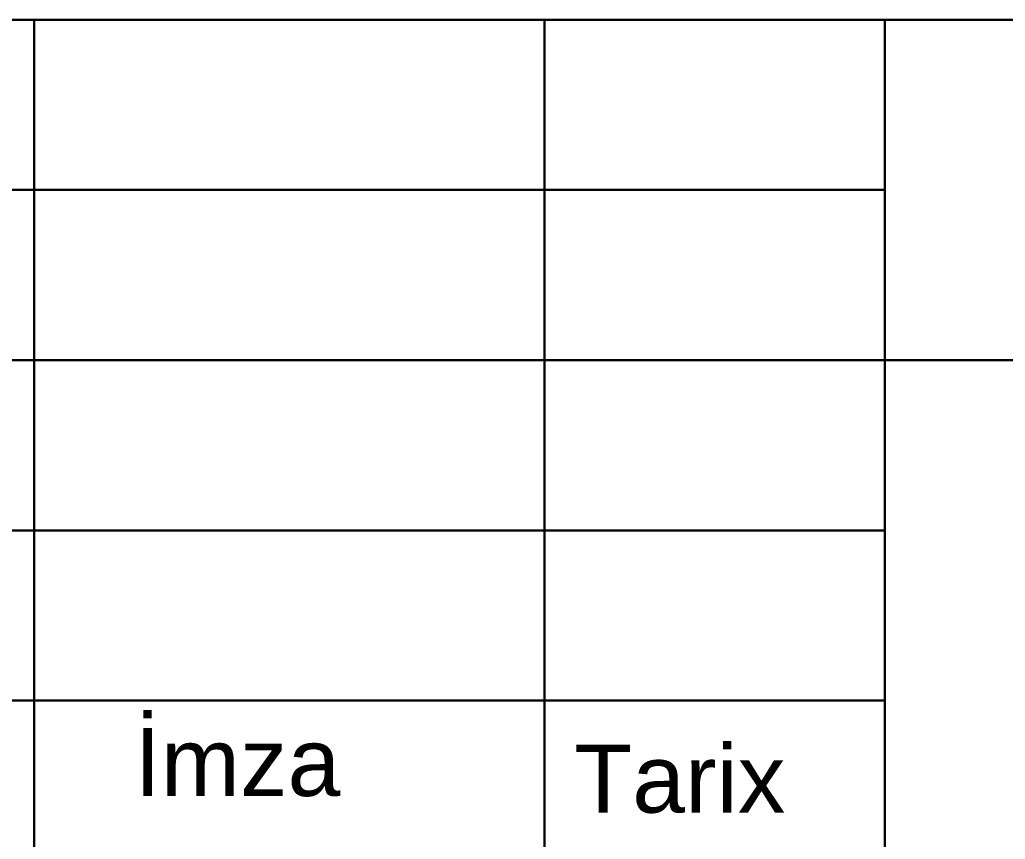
# Model space of a CAD drawing. Header units: millimetres. Extents: x 120281 to 1416367021, y -641565767 to 918373.
# Drawn here: x 750607 to 753506, y 865669 to 868078 of the extents above; entities that cross this region are included whole.
import ezdxf

# ---------------------------------------------------------------- set-up
doc = ezdxf.new("R2010")
doc.units = ezdxf.units.MM
doc.layers.add('перегородка', color=130, linetype='Continuous', lineweight=20)
doc.layers.add('размер', color=90, linetype='Continuous', lineweight=40)
doc.styles.add('ARIAL', font='arial.ttf')

msp = doc.modelspace()

# ---------------------------------------------------------------- linework, layer by layer
at = {"layer": 'размер', "color": 0, "lineweight": 30}
for p, q in [((746646.71039, 868078.27871), (765146.71528, 868077.65371)), ((750649.44442, 862574.51942), (750649.44442, 868078.27871)), ((752150.46968, 862574.51942), (752150.46968, 868078.27871)), ((753151.15319, 868078.27871), (753151.15319, 862574.51942)), ((746646.71039, 867577.93696), (753151.15319, 867577.93696)), ((746646.71039, 867077.5952), (765146.71528, 867076.9702)), ((746646.71039, 866577.25345), (753151.15319, 866577.25345)), ((746646.71039, 866076.9117), (753151.15319, 866076.9117))]:
    msp.add_line(p, q, dxfattribs=at)

# ---------------------------------------------------------------- texts
at = {"layer": 'перегородка', "color": 0, "lineweight": 30, "char_height": 250.1708769, "attachment_point": 1, "style": 'ARIAL'}
for s, insert in [('\\H0.8x;İmza', (750944.32535, 865996.60017)), ('\\H0.8x;Tarix', (752237.62232, 865947.62469))]:
    msp.add_mtext(s, dxfattribs=dict(at, insert=insert))

doc.saveas('drawing.dxf')
